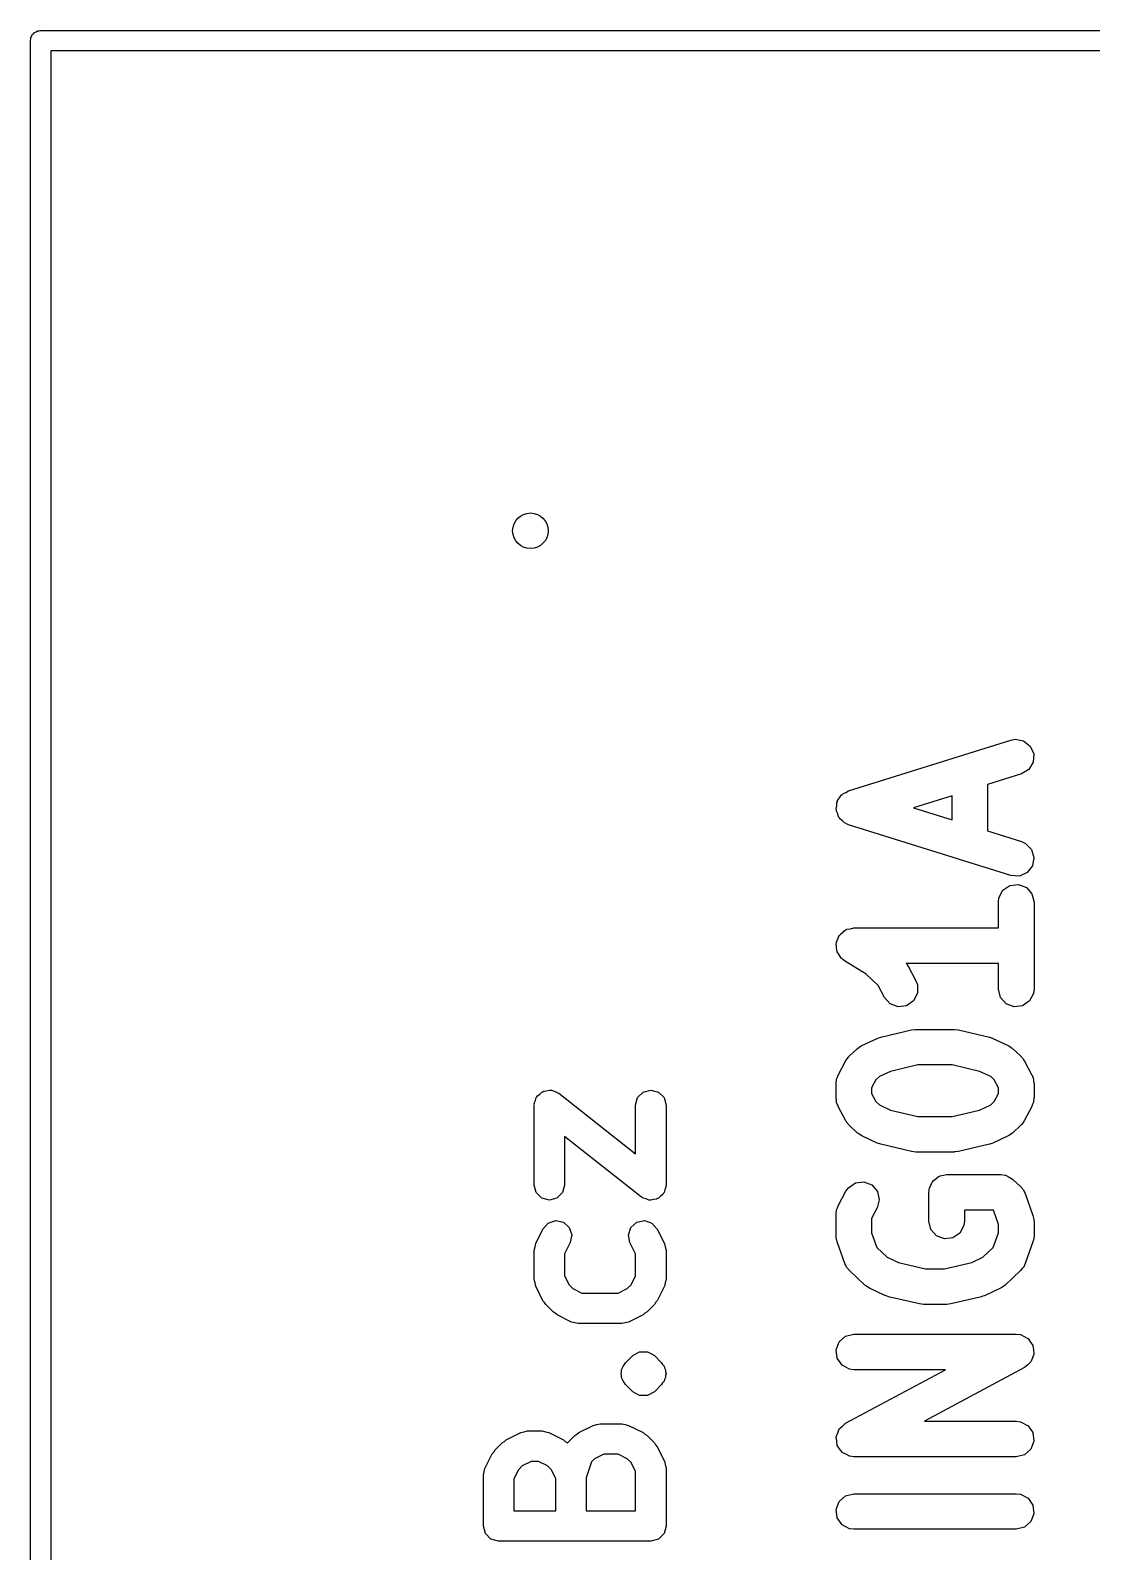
# Model space of a CAD drawing. Extents: x 0.01 to 1.59, y 0.01 to 1.19.
# Drawn here: x 0.006 to 0.418, y 0.604 to 1.194 of the extents above; entities that cross this region are included whole.
import ezdxf

# ---------------------------------------------------------------- set-up
doc = ezdxf.new("R2010")
doc.units = 0
doc.header["$MEASUREMENT"] = 0
doc.layers.add('BLACK', color=7, linetype='CONTINUOUS')

msp = doc.modelspace()

# ---------------------------------------------------------------- linework, layer by layer
at = {"layer": 'BLACK', "linetype": 'CONTINUOUS'}
for p, q in [((0.00626, 1.19122), (0.00662, 1.19172)), ((0.00626, 1.19059), (0.00626, 1.19122)), ((0.00662, 1.19172), (0.00681, 1.19231)), ((0.00681, 1.19231), (0.00732, 1.19268)), ((0.00732, 1.19268), (0.00769, 1.19319)), ((0.00769, 1.19319), (0.00828, 1.19338)), ((0.00828, 1.19338), (0.00878, 1.19374)), ((0.00878, 1.19374), (0.00941, 1.19374)), ((0.00941, 1.19374), (0.01, 1.19394)), ((0.01, 1.19394), (1.59, 1.19394)), ((0.00606, 1.19), (0.00626, 1.19059)), ((0.00606, 0.01), (0.00606, 1.19)), ((0.01394, 1.18606), (0.01394, 0.01394)), ((1.58606, 1.18606), (0.01394, 1.18606)), ((0.32338, 0.8992), (0.38637, 0.91888)), ((0.38637, 0.91888), (0.388, 0.91918)), ((0.388, 0.91918), (0.39125, 0.91859)), ((0.39125, 0.91859), (0.39385, 0.91656)), ((0.39385, 0.91656), (0.3952, 0.91355)), ((0.395, 0.91026), (0.3933, 0.90744)), ((0.3952, 0.91355), (0.395, 0.91026)), ((0.39048, 0.90573), (0.37732, 0.90162)), ((0.3933, 0.90744), (0.39048, 0.90573)), ((0.31915, 0.89545), (0.31992, 0.89643)), ((0.31992, 0.89643), (0.32056, 0.89749)), ((0.32056, 0.89749), (0.32092, 0.89771)), ((0.32092, 0.89771), (0.32119, 0.89805)), ((0.32119, 0.89805), (0.32232, 0.89855)), ((0.32232, 0.89855), (0.32338, 0.8992)), ((0.36354, 0.89731), (0.34853, 0.89262)), ((0.36354, 0.88793), (0.36354, 0.89731)), ((0.37732, 0.90162), (0.37732, 0.88363)), ((0.31855, 0.89221), (0.31878, 0.89343)), ((0.31868, 0.8918), (0.31855, 0.89221)), ((0.31866, 0.89137), (0.31868, 0.8918)), ((0.31917, 0.89024), (0.31866, 0.89137)), ((0.31878, 0.89343), (0.31885, 0.89467)), ((0.31885, 0.89467), (0.31907, 0.89503)), ((0.31907, 0.89503), (0.31915, 0.89545)), ((0.34853, 0.89262), (0.36354, 0.88793)), ((0.31953, 0.88906), (0.31917, 0.89024)), ((0.31984, 0.88876), (0.31953, 0.88906)), ((0.32001, 0.88837), (0.31984, 0.88876)), ((0.32099, 0.8876), (0.32001, 0.88837)), ((0.32186, 0.88673), (0.32099, 0.8876)), ((0.32244, 0.88647), (0.32186, 0.88673)), ((0.32261, 0.88634), (0.32244, 0.88647)), ((0.32282, 0.8863), (0.32261, 0.88634)), ((0.32338, 0.88604), (0.32282, 0.8863)), ((0.38637, 0.86636), (0.32338, 0.88604)), ((0.37732, 0.88363), (0.39048, 0.87951)), ((0.39048, 0.87951), (0.39199, 0.87883)), ((0.39199, 0.87883), (0.39432, 0.8765)), ((0.39432, 0.8765), (0.3953, 0.87335)), ((0.3953, 0.87335), (0.3947, 0.8701)), ((0.39267, 0.86751), (0.38966, 0.86616)), ((0.3947, 0.8701), (0.39267, 0.86751)), ((0.38327, 0.86063), (0.38598, 0.8625)), ((0.38598, 0.8625), (0.38926, 0.8629)), ((0.38966, 0.86616), (0.38637, 0.86636)), ((0.38926, 0.8629), (0.39234, 0.86173)), ((0.39234, 0.86173), (0.39453, 0.85926)), ((0.38154, 0.85606), (0.38173, 0.85771)), ((0.38154, 0.84608), (0.38154, 0.85606)), ((0.38173, 0.85771), (0.38327, 0.86063)), ((0.39453, 0.85926), (0.39532, 0.85606)), ((0.39532, 0.85606), (0.39532, 0.82232)), ((0.31976, 0.8431), (0.31996, 0.84328)), ((0.31996, 0.84328), (0.32007, 0.84352)), ((0.32007, 0.84352), (0.32118, 0.84436)), ((0.32118, 0.84436), (0.32223, 0.84529)), ((0.32223, 0.84529), (0.32249, 0.84535)), ((0.32249, 0.84535), (0.3227, 0.84551)), ((0.3227, 0.84551), (0.32408, 0.84575)), ((0.32408, 0.84575), (0.32543, 0.84608)), ((0.32543, 0.84608), (0.38154, 0.84608)), ((0.31859, 0.84002), (0.31869, 0.84027)), ((0.31876, 0.83863), (0.31859, 0.84002)), ((0.31867, 0.84053), (0.31927, 0.8418)), ((0.31869, 0.84027), (0.31867, 0.84053)), ((0.31883, 0.83724), (0.31876, 0.83863)), ((0.31927, 0.8418), (0.31976, 0.8431)), ((0.31896, 0.83701), (0.31883, 0.83724)), ((0.31899, 0.83675), (0.31896, 0.83701)), ((0.31978, 0.8356), (0.31899, 0.83675)), ((0.32049, 0.83439), (0.31978, 0.8356)), ((0.32078, 0.83416), (0.32049, 0.83439)), ((0.32086, 0.83403), (0.32078, 0.83416)), ((0.32106, 0.83393), (0.32086, 0.83403)), ((0.32178, 0.83335), (0.32106, 0.83393)), ((0.33021, 0.82808), (0.32178, 0.83335)), ((0.38154, 0.8323), (0.3457, 0.8323)), ((0.3457, 0.8323), (0.34621, 0.83169)), ((0.34621, 0.83169), (0.34631, 0.83141)), ((0.34631, 0.83141), (0.34651, 0.83118)), ((0.38154, 0.82232), (0.38154, 0.8323)), ((0.33489, 0.82369), (0.33021, 0.82808)), ((0.34651, 0.83118), (0.34951, 0.82556)), ((0.34951, 0.82556), (0.35011, 0.82401)), ((0.33735, 0.81907), (0.33489, 0.82369)), ((0.35013, 0.82071), (0.34862, 0.81778)), ((0.35011, 0.82401), (0.35013, 0.82071)), ((0.38232, 0.81912), (0.38154, 0.82232)), ((0.39511, 0.82067), (0.39358, 0.81775)), ((0.39532, 0.82232), (0.39511, 0.82067)), ((0.33955, 0.81662), (0.33735, 0.81907)), ((0.34264, 0.81547), (0.33955, 0.81662)), ((0.34592, 0.81589), (0.34264, 0.81547)), ((0.34862, 0.81778), (0.34592, 0.81589)), ((0.38451, 0.81665), (0.38232, 0.81912)), ((0.38759, 0.81548), (0.38451, 0.81665)), ((0.39087, 0.81588), (0.38759, 0.81548)), ((0.39358, 0.81775), (0.39087, 0.81588)), ((0.32851, 0.80043), (0.33451, 0.80325)), ((0.33451, 0.80325), (0.33572, 0.80365)), ((0.33572, 0.80365), (0.33586, 0.80372)), ((0.33586, 0.80372), (0.34786, 0.80653)), ((0.34786, 0.80653), (0.34936, 0.80669)), ((0.34936, 0.80669), (0.34943, 0.80671)), ((0.34943, 0.80671), (0.36443, 0.80671)), ((0.36443, 0.80671), (0.36593, 0.80653)), ((0.36593, 0.80653), (0.366, 0.80653)), ((0.366, 0.80653), (0.378, 0.80372)), ((0.378, 0.80372), (0.3792, 0.80328)), ((0.3792, 0.80328), (0.37935, 0.80325)), ((0.37935, 0.80325), (0.38535, 0.80043)), ((0.32331, 0.79599), (0.32355, 0.79616)), ((0.32355, 0.79616), (0.32372, 0.79641)), ((0.32372, 0.79641), (0.32672, 0.79922)), ((0.32672, 0.79922), (0.32806, 0.8002)), ((0.32806, 0.8002), (0.32831, 0.80027)), ((0.32831, 0.80027), (0.32851, 0.80043)), ((0.38535, 0.80043), (0.38676, 0.79955)), ((0.38676, 0.79955), (0.38691, 0.79935)), ((0.38691, 0.79935), (0.38714, 0.79922)), ((0.38714, 0.79922), (0.39014, 0.79641)), ((0.39014, 0.79641), (0.3912, 0.79514)), ((0.31935, 0.789), (0.32235, 0.79463)), ((0.32235, 0.79463), (0.32331, 0.79599)), ((0.3397, 0.79046), (0.33535, 0.78842)), ((0.35023, 0.79293), (0.3397, 0.79046)), ((0.36363, 0.79293), (0.35023, 0.79293)), ((0.37415, 0.79046), (0.36363, 0.79293)), ((0.37851, 0.78842), (0.37415, 0.79046)), ((0.3912, 0.79514), (0.3913, 0.79485)), ((0.3913, 0.79485), (0.3915, 0.79463)), ((0.3915, 0.79463), (0.3945, 0.789)), ((0.31854, 0.7858), (0.31855, 0.78585)), ((0.31855, 0.78579), (0.31854, 0.7858)), ((0.31854, 0.78576), (0.31855, 0.78579)), ((0.31854, 0.78014), (0.31854, 0.78576)), ((0.31855, 0.78585), (0.31874, 0.78741)), ((0.31874, 0.78741), (0.31914, 0.78817)), ((0.31914, 0.78817), (0.31935, 0.789)), ((0.33398, 0.78714), (0.33232, 0.78404)), ((0.33535, 0.78842), (0.33398, 0.78714)), ((0.37988, 0.78714), (0.37851, 0.78842)), ((0.38154, 0.78404), (0.37988, 0.78714)), ((0.3945, 0.789), (0.39452, 0.78897)), ((0.39452, 0.78897), (0.39453, 0.78896)), ((0.39453, 0.78896), (0.39454, 0.78892)), ((0.39454, 0.78892), (0.3951, 0.78745)), ((0.3951, 0.78745), (0.39511, 0.78659)), ((0.39511, 0.78659), (0.39532, 0.78576)), ((0.39532, 0.78576), (0.39532, 0.78014)), ((0.20149, 0.77816), (0.20193, 0.77919)), ((0.20193, 0.77919), (0.20222, 0.78028)), ((0.20222, 0.78028), (0.20252, 0.78058)), ((0.20252, 0.78058), (0.20269, 0.78097)), ((0.20269, 0.78097), (0.20359, 0.78164)), ((0.20359, 0.78164), (0.20438, 0.78244)), ((0.20438, 0.78244), (0.2048, 0.78255)), ((0.2048, 0.78255), (0.20514, 0.7828)), ((0.20514, 0.7828), (0.20625, 0.78294)), ((0.20625, 0.78294), (0.20734, 0.78323)), ((0.20734, 0.78323), (0.20775, 0.78312)), ((0.20775, 0.78312), (0.20817, 0.78317)), ((0.20817, 0.78317), (0.20921, 0.78273)), ((0.20921, 0.78273), (0.21029, 0.78244)), ((0.21029, 0.78244), (0.21059, 0.78214)), ((0.21059, 0.78214), (0.21098, 0.78197)), ((0.21098, 0.78197), (0.2408, 0.75854)), ((0.2408, 0.77732), (0.24159, 0.78028)), ((0.24159, 0.78028), (0.24375, 0.78244)), ((0.24375, 0.78244), (0.24671, 0.78323)), ((0.24671, 0.78323), (0.24966, 0.78244)), ((0.24966, 0.78244), (0.25182, 0.78028)), ((0.25182, 0.78028), (0.25261, 0.77732)), ((0.31875, 0.7793), (0.31854, 0.78014)), ((0.31875, 0.77844), (0.31875, 0.7793)), ((0.31932, 0.77697), (0.31875, 0.77844)), ((0.33232, 0.78404), (0.33232, 0.78186)), ((0.33232, 0.78186), (0.33398, 0.77876)), ((0.33398, 0.77876), (0.33535, 0.77747)), ((0.37851, 0.77747), (0.37988, 0.77876)), ((0.37988, 0.77876), (0.38154, 0.78186)), ((0.38154, 0.78186), (0.38154, 0.78404)), ((0.39511, 0.77849), (0.39471, 0.77773)), ((0.3953, 0.78005), (0.39511, 0.77849)), ((0.39531, 0.78009), (0.3953, 0.78005)), ((0.39532, 0.78014), (0.39531, 0.7801)), ((0.39531, 0.7801), (0.39531, 0.78009)), ((0.20143, 0.77732), (0.20154, 0.77774)), ((0.20143, 0.74639), (0.20143, 0.77732)), ((0.20154, 0.77774), (0.20149, 0.77816)), ((0.2408, 0.75854), (0.2408, 0.77732)), ((0.25261, 0.77732), (0.25261, 0.74639)), ((0.31933, 0.77693), (0.31932, 0.77697)), ((0.31934, 0.77692), (0.31933, 0.77693)), ((0.31935, 0.77689), (0.31934, 0.77692)), ((0.32235, 0.77127), (0.31935, 0.77689)), ((0.33535, 0.77747), (0.3397, 0.77543)), ((0.3397, 0.77543), (0.35023, 0.77296)), ((0.35023, 0.77296), (0.36363, 0.77296)), ((0.36363, 0.77296), (0.37415, 0.77543)), ((0.37415, 0.77543), (0.37851, 0.77747)), ((0.3945, 0.77689), (0.3915, 0.77127)), ((0.39471, 0.77773), (0.3945, 0.77689)), ((0.32255, 0.77104), (0.32235, 0.77127)), ((0.32265, 0.77076), (0.32255, 0.77104)), ((0.32372, 0.76948), (0.32265, 0.77076)), ((0.32672, 0.76667), (0.32372, 0.76948)), ((0.32694, 0.76655), (0.32672, 0.76667)), ((0.3271, 0.76634), (0.32694, 0.76655)), ((0.38714, 0.76667), (0.3858, 0.76569)), ((0.39014, 0.76948), (0.38714, 0.76667)), ((0.3903, 0.76974), (0.39014, 0.76948)), ((0.39055, 0.76991), (0.3903, 0.76974)), ((0.3915, 0.77127), (0.39055, 0.76991)), ((0.24306, 0.74175), (0.21324, 0.76517)), ((0.21324, 0.76517), (0.21324, 0.74639)), ((0.32851, 0.76546), (0.3271, 0.76634)), ((0.33451, 0.76265), (0.32851, 0.76546)), ((0.33466, 0.76262), (0.33451, 0.76265)), ((0.33586, 0.76218), (0.33466, 0.76262)), ((0.34786, 0.75937), (0.33586, 0.76218)), ((0.378, 0.76218), (0.366, 0.75937)), ((0.37814, 0.76225), (0.378, 0.76218)), ((0.37935, 0.76265), (0.37814, 0.76225)), ((0.38535, 0.76546), (0.37935, 0.76265)), ((0.38555, 0.76562), (0.38535, 0.76546)), ((0.3858, 0.76569), (0.38555, 0.76562)), ((0.34793, 0.75937), (0.34786, 0.75937)), ((0.34943, 0.75918), (0.34793, 0.75937)), ((0.36443, 0.75918), (0.34943, 0.75918)), ((0.36449, 0.7592), (0.36443, 0.75918)), ((0.366, 0.75937), (0.36449, 0.7592)), ((0.35627, 0.74815), (0.35729, 0.74885)), ((0.35729, 0.74885), (0.35823, 0.74968)), ((0.35823, 0.74968), (0.35864, 0.74978)), ((0.35864, 0.74978), (0.35898, 0.75002)), ((0.35898, 0.75002), (0.36022, 0.75017)), ((0.36022, 0.75017), (0.36143, 0.75047)), ((0.36143, 0.75047), (0.38243, 0.75047)), ((0.38243, 0.75047), (0.38407, 0.75027)), ((0.38407, 0.75027), (0.38416, 0.75022)), ((0.38416, 0.75022), (0.38426, 0.75022)), ((0.38426, 0.75022), (0.38562, 0.74946)), ((0.38562, 0.74946), (0.38699, 0.74873)), ((0.20222, 0.74344), (0.20143, 0.74639)), ((0.20438, 0.74128), (0.20222, 0.74344)), ((0.21245, 0.74344), (0.21029, 0.74128)), ((0.21324, 0.74639), (0.21245, 0.74344)), ((0.25152, 0.74313), (0.25135, 0.74274)), ((0.25182, 0.74344), (0.25152, 0.74313)), ((0.25211, 0.74452), (0.25182, 0.74344)), ((0.25255, 0.74555), (0.25211, 0.74452)), ((0.25261, 0.74639), (0.2525, 0.74598)), ((0.2525, 0.74598), (0.25255, 0.74555)), ((0.31935, 0.73838), (0.32235, 0.74401)), ((0.32235, 0.74401), (0.32331, 0.74537)), ((0.32331, 0.74537), (0.32603, 0.74722)), ((0.32603, 0.74722), (0.32931, 0.7476)), ((0.32931, 0.7476), (0.33238, 0.74641)), ((0.33238, 0.74641), (0.33455, 0.74393)), ((0.33455, 0.74393), (0.33532, 0.74072)), ((0.35454, 0.74358), (0.35461, 0.7442)), ((0.35454, 0.73233), (0.35454, 0.74358)), ((0.35459, 0.74441), (0.35466, 0.7446)), ((0.35461, 0.7442), (0.35459, 0.74441)), ((0.35466, 0.7446), (0.35474, 0.74523)), ((0.35474, 0.74523), (0.35532, 0.74633)), ((0.35532, 0.74633), (0.35576, 0.74749)), ((0.35576, 0.74749), (0.35607, 0.74777)), ((0.35607, 0.74777), (0.35627, 0.74815)), ((0.38699, 0.74873), (0.38705, 0.74865)), ((0.38705, 0.74865), (0.38714, 0.7486)), ((0.38714, 0.7486), (0.39014, 0.74579)), ((0.39014, 0.74579), (0.3912, 0.74452)), ((0.3912, 0.74452), (0.39147, 0.74375)), ((0.39147, 0.74375), (0.39192, 0.74307)), ((0.39192, 0.74307), (0.39492, 0.73464)), ((0.20734, 0.74048), (0.20438, 0.74128)), ((0.21029, 0.74128), (0.20734, 0.74048)), ((0.24345, 0.74158), (0.24306, 0.74175)), ((0.24375, 0.74128), (0.24345, 0.74158)), ((0.24484, 0.74099), (0.24375, 0.74128)), ((0.24587, 0.74054), (0.24484, 0.74099)), ((0.24629, 0.74059), (0.24587, 0.74054)), ((0.24671, 0.74048), (0.24629, 0.74059)), ((0.24779, 0.74077), (0.24671, 0.74048)), ((0.2489, 0.74091), (0.24779, 0.74077)), ((0.24924, 0.74116), (0.2489, 0.74091)), ((0.24966, 0.74128), (0.24924, 0.74116)), ((0.25045, 0.74207), (0.24966, 0.74128)), ((0.25135, 0.74274), (0.25045, 0.74207)), ((0.31874, 0.73679), (0.31914, 0.73755)), ((0.31914, 0.73755), (0.31935, 0.73838)), ((0.33451, 0.73752), (0.33232, 0.73342)), ((0.33532, 0.74072), (0.33451, 0.73752)), ((0.20487, 0.72935), (0.20689, 0.73163)), ((0.20689, 0.73163), (0.20979, 0.7326)), ((0.20979, 0.7326), (0.21279, 0.73199)), ((0.21279, 0.73199), (0.21508, 0.72996)), ((0.23897, 0.72996), (0.24125, 0.73199)), ((0.24125, 0.73199), (0.24425, 0.7326)), ((0.24425, 0.7326), (0.24715, 0.73163)), ((0.24715, 0.73163), (0.24918, 0.72935)), ((0.31854, 0.73519), (0.31855, 0.73523)), ((0.31855, 0.73517), (0.31854, 0.73519)), ((0.31854, 0.73514), (0.31855, 0.73517)), ((0.31854, 0.7267), (0.31854, 0.73514)), ((0.31855, 0.73523), (0.31874, 0.73679)), ((0.33232, 0.73342), (0.33232, 0.72789)), ((0.35533, 0.72913), (0.35454, 0.73233)), ((0.36832, 0.73233), (0.36812, 0.73068)), ((0.37956, 0.73669), (0.36832, 0.73669)), ((0.36832, 0.73669), (0.36832, 0.73233)), ((0.38154, 0.73114), (0.37956, 0.73669)), ((0.38154, 0.72789), (0.38154, 0.73114)), ((0.39492, 0.73464), (0.39528, 0.73302)), ((0.39528, 0.73302), (0.39523, 0.73267)), ((0.39523, 0.73267), (0.39532, 0.73233)), ((0.39532, 0.73233), (0.39532, 0.7267)), ((0.20205, 0.72372), (0.20487, 0.72935)), ((0.21508, 0.72996), (0.21604, 0.72706)), ((0.21604, 0.72706), (0.21543, 0.72406)), ((0.238, 0.72706), (0.23897, 0.72996)), ((0.23861, 0.72406), (0.238, 0.72706)), ((0.24918, 0.72935), (0.25199, 0.72372)), ((0.31863, 0.72636), (0.31854, 0.7267)), ((0.31858, 0.72602), (0.31863, 0.72636)), ((0.31894, 0.7244), (0.31858, 0.72602)), ((0.33232, 0.72789), (0.33436, 0.72215)), ((0.35751, 0.72666), (0.35533, 0.72913)), ((0.3606, 0.72549), (0.35751, 0.72666)), ((0.36387, 0.72589), (0.3606, 0.72549)), ((0.36658, 0.72776), (0.36387, 0.72589)), ((0.36812, 0.73068), (0.36658, 0.72776)), ((0.37949, 0.72215), (0.38154, 0.72789)), ((0.39532, 0.7267), (0.39511, 0.72506)), ((0.20143, 0.72108), (0.20178, 0.72239)), ((0.20143, 0.70983), (0.20143, 0.72108)), ((0.20178, 0.72239), (0.20205, 0.72372)), ((0.21543, 0.72406), (0.21324, 0.71969)), ((0.21324, 0.71969), (0.21324, 0.71122)), ((0.2408, 0.71969), (0.23861, 0.72406)), ((0.2408, 0.71122), (0.2408, 0.71969)), ((0.25199, 0.72372), (0.25226, 0.72239)), ((0.25226, 0.72239), (0.25261, 0.72108)), ((0.25261, 0.72108), (0.25261, 0.70983)), ((0.32194, 0.71596), (0.31894, 0.7244)), ((0.33436, 0.72215), (0.33835, 0.71842)), ((0.37551, 0.71842), (0.37949, 0.72215)), ((0.39492, 0.7244), (0.39192, 0.71596)), ((0.39495, 0.72474), (0.39492, 0.7244)), ((0.39511, 0.72506), (0.39495, 0.72474)), ((0.32239, 0.71528), (0.32194, 0.71596)), ((0.32265, 0.71452), (0.32239, 0.71528)), ((0.32372, 0.71324), (0.32265, 0.71452)), ((0.33835, 0.71842), (0.3427, 0.71637)), ((0.3427, 0.71637), (0.35323, 0.71391)), ((0.35323, 0.71391), (0.36063, 0.71391)), ((0.36063, 0.71391), (0.37115, 0.71637)), ((0.37115, 0.71637), (0.37551, 0.71842)), ((0.39058, 0.71392), (0.39014, 0.71324)), ((0.39118, 0.71447), (0.39058, 0.71392)), ((0.39192, 0.71596), (0.39118, 0.71447)), ((0.20178, 0.70852), (0.20143, 0.70983)), ((0.20205, 0.70719), (0.20178, 0.70852)), ((0.21324, 0.71122), (0.215, 0.70771)), ((0.215, 0.70771), (0.21646, 0.70625)), ((0.23758, 0.70625), (0.23904, 0.70771)), ((0.23904, 0.70771), (0.2408, 0.71122)), ((0.25226, 0.70852), (0.25199, 0.70719)), ((0.25261, 0.70983), (0.25226, 0.70852)), ((0.32972, 0.70762), (0.32372, 0.71324)), ((0.32994, 0.70749), (0.32972, 0.70762)), ((0.38414, 0.70762), (0.3828, 0.70664)), ((0.39014, 0.71324), (0.38414, 0.70762)), ((0.20487, 0.70157), (0.20205, 0.70719)), ((0.21646, 0.70625), (0.21998, 0.70449)), ((0.21998, 0.70449), (0.23406, 0.70449)), ((0.23406, 0.70449), (0.23758, 0.70625)), ((0.25199, 0.70719), (0.24918, 0.70157)), ((0.3301, 0.70729), (0.32994, 0.70749)), ((0.33151, 0.7064), (0.3301, 0.70729)), ((0.33751, 0.70359), (0.33151, 0.7064)), ((0.33766, 0.70356), (0.33751, 0.70359)), ((0.33886, 0.70312), (0.33766, 0.70356)), ((0.35086, 0.70031), (0.33886, 0.70312)), ((0.375, 0.70312), (0.363, 0.70031)), ((0.37514, 0.70319), (0.375, 0.70312)), ((0.37635, 0.70359), (0.37514, 0.70319)), ((0.38235, 0.7064), (0.37635, 0.70359)), ((0.38255, 0.70657), (0.38235, 0.7064)), ((0.3828, 0.70664), (0.38255, 0.70657)), ((0.2055, 0.70086), (0.20487, 0.70157)), ((0.20597, 0.70003), (0.2055, 0.70086)), ((0.20878, 0.69722), (0.20597, 0.70003)), ((0.20961, 0.69674), (0.20878, 0.69722)), ((0.21032, 0.69611), (0.20961, 0.69674)), ((0.21594, 0.6933), (0.21032, 0.69611)), ((0.24372, 0.69611), (0.2381, 0.6933)), ((0.24443, 0.69674), (0.24372, 0.69611)), ((0.24526, 0.69722), (0.24443, 0.69674)), ((0.24807, 0.70003), (0.24526, 0.69722)), ((0.24854, 0.70086), (0.24807, 0.70003)), ((0.24918, 0.70157), (0.24854, 0.70086)), ((0.35093, 0.70031), (0.35086, 0.70031)), ((0.35243, 0.70013), (0.35093, 0.70031)), ((0.36143, 0.70013), (0.35243, 0.70013)), ((0.3615, 0.70015), (0.36143, 0.70013)), ((0.363, 0.70031), (0.3615, 0.70015)), ((0.21727, 0.69303), (0.21594, 0.6933)), ((0.21858, 0.69268), (0.21727, 0.69303)), ((0.23546, 0.69268), (0.21858, 0.69268)), ((0.23677, 0.69303), (0.23546, 0.69268)), ((0.2381, 0.6933), (0.23677, 0.69303)), ((0.31859, 0.68254), (0.31976, 0.68562)), ((0.31976, 0.68562), (0.32223, 0.68781)), ((0.32223, 0.68781), (0.32543, 0.6886)), ((0.32543, 0.6886), (0.38843, 0.6886)), ((0.38843, 0.6886), (0.38996, 0.68841)), ((0.38996, 0.68841), (0.39002, 0.68841)), ((0.39002, 0.68841), (0.39003, 0.6884)), ((0.39003, 0.6884), (0.39007, 0.6884)), ((0.39007, 0.6884), (0.39151, 0.68765)), ((0.39151, 0.68765), (0.39295, 0.68691)), ((0.39295, 0.68691), (0.39297, 0.68688)), ((0.39297, 0.68688), (0.39299, 0.68687)), ((0.39299, 0.68687), (0.39391, 0.68553)), ((0.39391, 0.68553), (0.39485, 0.68421)), ((0.39485, 0.68421), (0.39485, 0.68418)), ((0.39485, 0.68418), (0.39487, 0.68415)), ((0.39487, 0.68415), (0.39506, 0.68254)), ((0.23691, 0.67745), (0.23972, 0.68026)), ((0.23972, 0.68026), (0.24084, 0.68091)), ((0.23972, 0.68026), (0.23972, 0.68026)), ((0.23972, 0.68026), (0.23972, 0.68026)), ((0.24084, 0.68091), (0.24236, 0.68179)), ((0.24236, 0.68179), (0.24542, 0.68179)), ((0.24542, 0.68179), (0.24542, 0.68179)), ((0.24542, 0.68179), (0.24695, 0.68091)), ((0.24695, 0.68091), (0.24807, 0.68026)), ((0.24807, 0.68026), (0.24807, 0.68026)), ((0.24807, 0.68026), (0.25088, 0.67745)), ((0.31899, 0.67927), (0.31859, 0.68254)), ((0.32086, 0.67655), (0.31899, 0.67927)), ((0.39469, 0.67936), (0.39413, 0.67784)), ((0.39526, 0.68088), (0.39469, 0.67936)), ((0.39506, 0.68254), (0.39527, 0.68094)), ((0.39527, 0.68094), (0.39526, 0.68091)), ((0.39526, 0.68091), (0.39526, 0.68088)), ((0.23518, 0.67327), (0.23538, 0.67402)), ((0.23538, 0.67252), (0.23518, 0.67327)), ((0.23538, 0.6748), (0.23577, 0.67548)), ((0.23538, 0.67402), (0.23538, 0.6748)), ((0.23538, 0.6748), (0.23538, 0.6748)), ((0.23538, 0.67175), (0.23538, 0.67252)), ((0.23577, 0.67548), (0.23597, 0.67623)), ((0.23597, 0.67623), (0.23652, 0.67678)), ((0.23652, 0.67678), (0.23691, 0.67745)), ((0.25088, 0.67745), (0.25127, 0.67678)), ((0.25127, 0.67678), (0.25182, 0.67623)), ((0.25182, 0.67623), (0.25202, 0.67548)), ((0.25202, 0.67548), (0.25241, 0.6748)), ((0.25241, 0.6748), (0.25241, 0.6748)), ((0.25241, 0.6748), (0.25241, 0.67402)), ((0.25241, 0.67402), (0.25261, 0.67327)), ((0.25261, 0.67327), (0.25241, 0.67252)), ((0.25241, 0.67252), (0.25241, 0.67175)), ((0.32378, 0.67502), (0.32086, 0.67655)), ((0.32218, 0.65404), (0.36097, 0.67482)), ((0.32543, 0.67482), (0.32378, 0.67502)), ((0.36097, 0.67482), (0.32543, 0.67482)), ((0.39168, 0.67564), (0.35288, 0.65485)), ((0.39288, 0.67672), (0.39168, 0.67564)), ((0.39409, 0.6778), (0.39288, 0.67672)), ((0.39411, 0.67782), (0.39409, 0.6778)), ((0.39413, 0.67784), (0.39411, 0.67782)), ((0.23577, 0.67107), (0.23538, 0.67175)), ((0.23597, 0.67032), (0.23577, 0.67107)), ((0.23652, 0.66977), (0.23597, 0.67032)), ((0.23691, 0.6691), (0.23652, 0.66977)), ((0.23972, 0.66629), (0.23691, 0.6691)), ((0.23691, 0.6691), (0.23691, 0.6691)), ((0.24084, 0.66564), (0.23972, 0.66629)), ((0.24807, 0.66629), (0.24542, 0.66476)), ((0.25088, 0.6691), (0.24807, 0.66629)), ((0.24807, 0.66629), (0.24807, 0.66629)), ((0.25127, 0.66977), (0.25088, 0.6691)), ((0.25182, 0.67032), (0.25127, 0.66977)), ((0.25202, 0.67107), (0.25182, 0.67032)), ((0.25241, 0.67175), (0.25202, 0.67107)), ((0.24236, 0.66476), (0.24084, 0.66564)), ((0.24542, 0.66476), (0.24236, 0.66476)), ((0.24236, 0.66476), (0.24236, 0.66476)), ((0.35288, 0.65485), (0.38843, 0.65485)), ((0.38843, 0.65485), (0.39007, 0.65465)), ((0.39007, 0.65465), (0.39299, 0.65312)), ((0.19063, 0.64762), (0.19626, 0.65043)), ((0.19626, 0.65043), (0.19759, 0.65071)), ((0.19759, 0.65071), (0.1989, 0.65106)), ((0.1989, 0.65106), (0.20452, 0.65106)), ((0.20452, 0.65106), (0.20583, 0.65071)), ((0.20583, 0.65071), (0.20716, 0.65043)), ((0.20716, 0.65043), (0.21279, 0.64762)), ((0.21441, 0.64652), (0.21722, 0.64933)), ((0.21722, 0.64933), (0.21804, 0.6498)), ((0.21804, 0.6498), (0.21876, 0.65043)), ((0.21876, 0.65043), (0.22438, 0.65325)), ((0.22438, 0.65325), (0.22571, 0.65352)), ((0.22571, 0.65352), (0.22702, 0.65387)), ((0.22702, 0.65387), (0.23546, 0.65387)), ((0.23546, 0.65387), (0.23677, 0.65352)), ((0.23677, 0.65352), (0.2381, 0.65325)), ((0.2381, 0.65325), (0.24372, 0.65043)), ((0.24372, 0.65043), (0.24443, 0.6498)), ((0.24443, 0.6498), (0.24526, 0.64933)), ((0.24526, 0.64933), (0.24807, 0.64652)), ((0.31859, 0.6488), (0.31917, 0.65031)), ((0.3186, 0.64877), (0.31859, 0.6488)), ((0.31859, 0.64874), (0.3186, 0.64877)), ((0.31879, 0.64713), (0.31859, 0.64874)), ((0.31917, 0.65031), (0.31973, 0.65183)), ((0.31973, 0.65183), (0.31975, 0.65185)), ((0.31975, 0.65185), (0.31976, 0.65188)), ((0.31976, 0.65188), (0.32098, 0.65295)), ((0.32098, 0.65295), (0.32218, 0.65404)), ((0.39299, 0.65312), (0.39487, 0.65041)), ((0.39487, 0.65041), (0.39526, 0.64713)), ((0.18518, 0.64217), (0.18581, 0.64288)), ((0.18581, 0.64288), (0.18629, 0.6437)), ((0.18629, 0.6437), (0.1891, 0.64652)), ((0.1891, 0.64652), (0.18992, 0.64699)), ((0.18992, 0.64699), (0.19063, 0.64762)), ((0.21279, 0.64762), (0.2135, 0.64699)), ((0.2135, 0.64699), (0.21432, 0.64652)), ((0.21432, 0.64652), (0.21438, 0.64646)), ((0.21438, 0.64646), (0.21441, 0.64652)), ((0.24807, 0.64652), (0.24854, 0.64569)), ((0.24854, 0.64569), (0.24918, 0.64498)), ((0.24918, 0.64498), (0.25199, 0.63936)), ((0.31899, 0.64552), (0.31879, 0.64713)), ((0.31901, 0.6455), (0.31899, 0.64552)), ((0.31901, 0.64547), (0.31901, 0.6455)), ((0.31994, 0.64414), (0.31901, 0.64547)), ((0.32086, 0.64281), (0.31994, 0.64414)), ((0.32089, 0.64279), (0.32086, 0.64281)), ((0.32091, 0.64277), (0.32089, 0.64279)), ((0.32235, 0.64203), (0.32091, 0.64277)), ((0.39409, 0.64405), (0.39163, 0.64186)), ((0.39526, 0.64713), (0.39409, 0.64405)), ((0.18237, 0.63654), (0.18518, 0.64217)), ((0.19677, 0.63749), (0.19532, 0.63603)), ((0.20029, 0.63925), (0.19677, 0.63749)), ((0.20313, 0.63925), (0.20029, 0.63925)), ((0.20665, 0.63749), (0.20313, 0.63925)), ((0.20811, 0.63603), (0.20665, 0.63749)), ((0.22375, 0.63915), (0.22168, 0.63294)), ((0.2249, 0.6403), (0.22375, 0.63915)), ((0.22842, 0.64206), (0.2249, 0.6403)), ((0.23406, 0.64206), (0.22842, 0.64206)), ((0.23758, 0.6403), (0.23406, 0.64206)), ((0.23904, 0.63884), (0.23758, 0.6403)), ((0.2408, 0.63532), (0.23904, 0.63884)), ((0.25199, 0.63936), (0.25226, 0.63803)), ((0.25226, 0.63803), (0.25261, 0.63672)), ((0.32378, 0.64127), (0.32235, 0.64203)), ((0.32382, 0.64127), (0.32378, 0.64127)), ((0.32384, 0.64126), (0.32382, 0.64127)), ((0.32389, 0.64126), (0.32384, 0.64126)), ((0.32543, 0.64107), (0.32389, 0.64126)), ((0.38843, 0.64107), (0.32543, 0.64107)), ((0.39163, 0.64186), (0.38843, 0.64107)), ((0.18174, 0.6339), (0.1821, 0.63521)), ((0.18174, 0.61422), (0.18174, 0.6339)), ((0.1821, 0.63521), (0.18237, 0.63654)), ((0.19532, 0.63603), (0.19356, 0.63251)), ((0.19356, 0.63251), (0.19356, 0.62012)), ((0.20987, 0.63251), (0.20811, 0.63603)), ((0.20987, 0.62012), (0.20987, 0.63251)), ((0.22168, 0.63294), (0.22168, 0.62012)), ((0.2408, 0.62012), (0.2408, 0.63532)), ((0.25261, 0.63672), (0.25261, 0.61422)), ((0.31976, 0.62376), (0.32223, 0.62594)), ((0.32223, 0.62594), (0.32543, 0.62673)), ((0.32543, 0.62673), (0.38843, 0.62673)), ((0.38843, 0.62673), (0.39007, 0.62653)), ((0.39007, 0.62653), (0.39299, 0.625)), ((0.19356, 0.62012), (0.20987, 0.62012)), ((0.22168, 0.62012), (0.2408, 0.62012)), ((0.31859, 0.62067), (0.31976, 0.62376)), ((0.31899, 0.6174), (0.31859, 0.62067)), ((0.39299, 0.625), (0.39487, 0.62229)), ((0.39487, 0.62229), (0.39526, 0.61901)), ((0.18254, 0.61126), (0.18174, 0.61422)), ((0.25261, 0.61422), (0.25182, 0.61126)), ((0.32086, 0.61469), (0.31899, 0.6174)), ((0.32378, 0.61315), (0.32086, 0.61469)), ((0.39163, 0.61374), (0.38843, 0.61295)), ((0.39409, 0.61593), (0.39163, 0.61374)), ((0.39526, 0.61901), (0.39409, 0.61593)), ((0.1847, 0.6091), (0.18254, 0.61126)), ((0.18765, 0.60831), (0.1847, 0.6091)), ((0.21577, 0.60831), (0.18765, 0.60831)), ((0.24671, 0.60831), (0.21577, 0.60831)), ((0.24966, 0.6091), (0.24671, 0.60831)), ((0.25182, 0.61126), (0.24966, 0.6091)), ((0.32543, 0.61295), (0.32378, 0.61315)), ((0.38843, 0.61295), (0.32543, 0.61295))]:
    msp.add_line(p, q, dxfattribs=at)
at = {"layer": 'BLACK'}
msp.add_circle((0.2, 1), 0.00689, dxfattribs=at)

doc.saveas('drawing.dxf')
